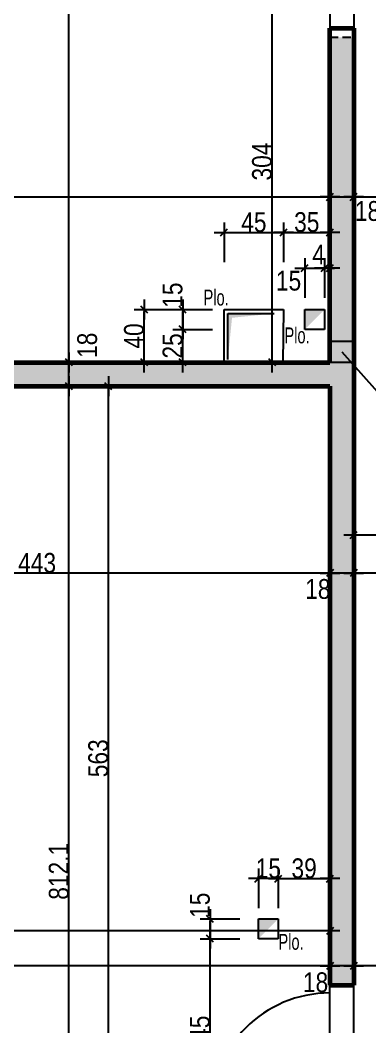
# Model space of a CAD drawing. Header units: centimetres. Extents: x 38820 to 82487, y -36363 to -12804.
# Drawn here: x 49644 to 49909, y -22449 to -21687 of the extents above; entities that cross this region are included whole.
import ezdxf

# ---------------------------------------------------------------- set-up
doc = ezdxf.new("R2010")
doc.units = ezdxf.units.CM
doc.header["$LTSCALE"] = 0.5
doc.linetypes.add('CACHEX2', pattern=[19.05, 12.7, -6.35])
doc.layers.get('DEFPOINTS').update_dxf_attribs({"linetype": 'CONTINUOUS'})
for name, color, linetype in [('01_cote_gen', 4, 'CONTINUOUS'), ('01_linteaux', 2, 'CONTINUOUS'), ('01_murs_sup', 2, 'CACHEX2'), ('01_resv', 32, 'CONTINUOUS'), ('01_texte', 230, 'CONTINUOUS'), ('AA_COTES', 2, 'CONTINUOUS')]:
    doc.layers.add(name, color=color, linetype=linetype)
doc.layers.add('01_murs_coup', color=5, linetype='CONTINUOUS', lineweight=60)
doc.styles.add('Arial Narrow', font='ARIALN.TTF')
doc.styles.add('STYLE2', font='ARIALN.TTF')
doc.dimstyles.new('JB50', dxfattribs={"dimscale": 0.1, "dimtxt": 150, "dimasz": 15, "dimexe": 0.1, "dimexo": 0.1, "dimgap": 0.09, "dimtad": 1, "dimdec": 1, "dimdsep": 46, "dimtxsty": 'STYLE2', "dimblk1": 'BOND_G', "dimblk2": 'BOND_D', "dimsah": 1, "dimcen": 1.5, "dimdle": 0.01, "dimse1": 1, "dimse2": 1, "dimclrd": 4, "dimclre": 2, "dimclrt": 6, "dimazin": 2, "dimtfac": 2.333333, "dimtdec": 1, "dimtix": 1, "dimtmove": 2, "dimatfit": 3, "dimldrblk": 'BOND_G', "dimfxl": 1, "dimtolj": 1, "dimtzin": 0, "dimarcsym": 0})

# ---------------------------------------------------------------- blocks, each defined once
blk = doc.blocks.new('BOND_G')
at = {"layer": 'AA_COTES', "color": 0}
for p, q in [((0, -5), (0, 15)), ((5, 0), (-5, 0)), ((1.77, 1.77), (-1.77, -1.77))]:
    blk.add_line(p, q, dxfattribs=at)
blk = doc.blocks.new('BOND_D')
at = {"layer": 'AA_COTES', "color": 0}
for p, q in [((5, 0), (-5, 0)), ((-1.77, -1.77), (1.77, 1.77)), ((0, 5), (0, -15))]:
    blk.add_line(p, q, dxfattribs=at)
blk = doc.blocks.new('*D1523')
at = {"layer": '01_cote_gen', "color": 4, "lineweight": -2, "transparency": 16777216}
blk.add_line((49877.14, -22402.95), (49209.11, -22402.95), dxfattribs=at)
at = {"layer": 'DEFPOINTS', "color": 0}
for p in [(49207.61, -22393.7), (49878.64, -22393.7), (49207.61, -22402.95)]:
    blk.add_point(p, dxfattribs=at)
at = {"layer": '01_cote_gen', "color": 4, "lineweight": -2, "transparency": 16777216, "xscale": 1.5, "yscale": 1.5, "zscale": 1.5, "rotation": 180}
blk.add_blockref('BOND_D', (49207.61, -22402.95), dxfattribs=at)
at = {"layer": '01_cote_gen', "color": 4, "lineweight": -2, "transparency": 16777216, "xscale": 1.5, "yscale": 1.5, "zscale": 1.5}
blk.add_blockref('BOND_G', (49878.64, -22402.95), dxfattribs=at)
at = {"layer": '01_cote_gen', "color": 6, "transparency": 16777216, "insert": (49543.12, -22395.28), "char_height": 15, "attachment_point": 5, "style": 'STYLE2'}
blk.add_mtext('\\A1;671', dxfattribs=at)
blk = doc.blocks.new('*D1525')
at = {"layer": '01_cote_gen', "color": 4, "lineweight": -2, "transparency": 16777216}
blk.add_line((49895.12, -22402.95), (49880.14, -22402.95), dxfattribs=at)
at = {"layer": 'DEFPOINTS', "color": 0}
for p in [(49896.62, -22383.25), (49878.64, -22393.7), (49878.64, -22402.95)]:
    blk.add_point(p, dxfattribs=at)
at = {"layer": '01_cote_gen', "color": 4, "lineweight": -2, "transparency": 16777216, "xscale": 1.5, "yscale": 1.5, "zscale": 1.5, "rotation": 180}
blk.add_blockref('BOND_D', (49878.64, -22402.95), dxfattribs=at)
at = {"layer": '01_cote_gen', "color": 4, "lineweight": -2, "transparency": 16777216, "xscale": 1.5, "yscale": 1.5, "zscale": 1.5}
blk.add_blockref('BOND_G', (49896.62, -22402.95), dxfattribs=at)
at = {"layer": '01_cote_gen', "color": 6, "transparency": 16777216, "insert": (49867.77, -22415.38), "char_height": 15, "attachment_point": 5, "style": 'STYLE2'}
blk.add_mtext('\\A1;18', dxfattribs=at)
blk = doc.blocks.new('*D1330')
at = {"layer": '01_cote_gen', "color": 4, "lineweight": -2, "transparency": 16777216}
blk.add_line((50019.11, -22402.95), (49898.12, -22402.95), dxfattribs=at)
at = {"layer": 'DEFPOINTS', "color": 0}
for p in [(49896.62, -22386.88), (50020.61, -22386.88), (49896.62, -22402.95)]:
    blk.add_point(p, dxfattribs=at)
at = {"layer": '01_cote_gen', "color": 4, "lineweight": -2, "transparency": 16777216, "xscale": 1.5, "yscale": 1.5, "zscale": 1.5, "rotation": 180}
blk.add_blockref('BOND_D', (49896.62, -22402.95), dxfattribs=at)
at = {"layer": '01_cote_gen', "color": 4, "lineweight": -2, "transparency": 16777216, "xscale": 1.5, "yscale": 1.5, "zscale": 1.5}
blk.add_blockref('BOND_G', (50020.61, -22402.95), dxfattribs=at)
at = {"layer": '01_cote_gen', "color": 6, "transparency": 16777216, "insert": (49958.62, -22395.41), "char_height": 15, "attachment_point": 5, "style": 'STYLE2'}
blk.add_mtext('\\A1;124', dxfattribs=at)
blk = doc.blocks.new('*D1336')
at = {"layer": '01_cote_gen', "color": 4, "lineweight": -2, "transparency": 16777216}
blk.add_line((50054.12, -22105.73), (49898.12, -22105.73), dxfattribs=at)
at = {"layer": 'DEFPOINTS', "color": 0}
for p in [(50055.62, -22080.94), (49896.62, -22092.74), (49896.62, -22105.73)]:
    blk.add_point(p, dxfattribs=at)
at = {"layer": '01_cote_gen', "color": 4, "lineweight": -2, "transparency": 16777216, "xscale": 1.5, "yscale": 1.5, "zscale": 1.5, "rotation": 180}
blk.add_blockref('BOND_D', (49896.62, -22105.73), dxfattribs=at)
at = {"layer": '01_cote_gen', "color": 4, "lineweight": -2, "transparency": 16777216, "xscale": 1.5, "yscale": 1.5, "zscale": 1.5}
blk.add_blockref('BOND_G', (50055.62, -22105.73), dxfattribs=at)
at = {"layer": '01_cote_gen', "color": 6, "transparency": 16777216, "insert": (49976.12, -22098.06), "char_height": 15, "attachment_point": 5, "style": 'STYLE2'}
blk.add_mtext('\\A1;159', dxfattribs=at)
blk = doc.blocks.new('*D1337')
at = {"layer": '01_cote_gen', "color": 4, "lineweight": -2, "transparency": 16777216}
blk.add_line((49895.12, -22105.73), (49880.15, -22105.73), dxfattribs=at)
at = {"layer": 'DEFPOINTS', "color": 0}
for p in [(49878.65, -22092.74), (49896.62, -22092.74), (49878.65, -22105.73)]:
    blk.add_point(p, dxfattribs=at)
at = {"layer": '01_cote_gen', "color": 4, "lineweight": -2, "transparency": 16777216, "xscale": 1.5, "yscale": 1.5, "zscale": 1.5, "rotation": 180}
blk.add_blockref('BOND_D', (49878.65, -22105.73), dxfattribs=at)
at = {"layer": '01_cote_gen', "color": 4, "lineweight": -2, "transparency": 16777216, "xscale": 1.5, "yscale": 1.5, "zscale": 1.5}
blk.add_blockref('BOND_G', (49896.62, -22105.73), dxfattribs=at)
at = {"layer": '01_cote_gen', "color": 6, "transparency": 16777216, "insert": (49869.45, -22117.81), "char_height": 15, "attachment_point": 5, "style": 'STYLE2'}
blk.add_mtext('\\A1;18', dxfattribs=at)
blk = doc.blocks.new('*D1340')
at = {"layer": '01_cote_gen', "color": 4, "lineweight": -2, "transparency": 16777216}
blk.add_line((49898.12, -22076.85), (50019.11, -22076.85), dxfattribs=at)
at = {"layer": 'DEFPOINTS', "color": 0}
for p in [(49896.62, -22076.4), (50020.61, -22076.85), (50020.61, -22164.6)]:
    blk.add_point(p, dxfattribs=at)
at = {"layer": '01_cote_gen', "color": 4, "lineweight": -2, "transparency": 16777216, "xscale": 1.5, "yscale": 1.5, "zscale": 1.5, "rotation": 180}
blk.add_blockref('BOND_G', (49896.62, -22076.85), dxfattribs=at)
at = {"layer": '01_cote_gen', "color": 4, "lineweight": -2, "transparency": 16777216, "xscale": 1.5, "yscale": 1.5, "zscale": 1.5}
blk.add_blockref('BOND_D', (50020.61, -22076.85), dxfattribs=at)
at = {"layer": '01_cote_gen', "color": 6, "transparency": 16777216, "insert": (49958.62, -22069.31), "char_height": 15, "attachment_point": 5, "style": 'STYLE2'}
blk.add_mtext('\\A1;124', dxfattribs=at)
blk = doc.blocks.new('*D1358')
at = {"layer": '01_cote_gen', "color": 4, "lineweight": -2, "transparency": 16777216}
blk.add_line((49711.08, -22525.82), (49711.08, -21965.82), dxfattribs=at)
at = {"layer": 'DEFPOINTS', "color": 0}
for p in [(49711.08, -21964.32), (49753.77, -21964.32), (49810.31, -22527.32)]:
    blk.add_point(p, dxfattribs=at)
at = {"layer": '01_cote_gen', "color": 4, "lineweight": -2, "transparency": 16777216, "xscale": 1.5, "yscale": 1.5, "zscale": 1.5}
for name, p, rotation in [('BOND_D', (49711.08, -21964.32), 90), ('BOND_G', (49711.08, -22527.32), 270)]:
    blk.add_blockref(name, p, dxfattribs=dict(at, rotation=rotation))
at = {"layer": '01_cote_gen', "color": 6, "transparency": 16777216, "insert": (49703.42, -22245.82), "char_height": 15, "attachment_point": 5, "rotation": 90, "style": 'STYLE2'}
blk.add_mtext('\\A1;563', dxfattribs=at)
blk = doc.blocks.new('*D1365')
at = {"layer": '01_cote_gen', "color": 4, "lineweight": -2, "transparency": 16777216}
blk.add_line((49209.11, -21821.02), (49877.12, -21821.02), dxfattribs=at)
at = {"layer": 'DEFPOINTS', "color": 0}
for p in [(49878.62, -21821.02), (49878.62, -21825.2), (49207.61, -21858.49)]:
    blk.add_point(p, dxfattribs=at)
at = {"layer": '01_cote_gen', "color": 4, "lineweight": -2, "transparency": 16777216, "xscale": 1.5, "yscale": 1.5, "zscale": 1.5, "rotation": 180}
blk.add_blockref('BOND_G', (49207.61, -21821.02), dxfattribs=at)
at = {"layer": '01_cote_gen', "color": 4, "lineweight": -2, "transparency": 16777216, "xscale": 1.5, "yscale": 1.5, "zscale": 1.5}
blk.add_blockref('BOND_D', (49878.62, -21821.02), dxfattribs=at)
at = {"layer": '01_cote_gen', "color": 6, "transparency": 16777216, "insert": (49543.12, -21813.36), "char_height": 15, "attachment_point": 5, "style": 'STYLE2'}
blk.add_mtext('\\A1;671', dxfattribs=at)
blk = doc.blocks.new('*D1366')
at = {"layer": '01_cote_gen', "color": 4, "lineweight": -2, "transparency": 16777216}
blk.add_line((49880.12, -21821.02), (49895.12, -21821.02), dxfattribs=at)
at = {"layer": 'DEFPOINTS', "color": 0}
for p in [(49878.62, -21785.49), (49896.62, -21785.49), (49896.62, -21821.02)]:
    blk.add_point(p, dxfattribs=at)
at = {"layer": '01_cote_gen', "color": 4, "lineweight": -2, "transparency": 16777216, "xscale": 1.5, "yscale": 1.5, "zscale": 1.5, "rotation": 180}
blk.add_blockref('BOND_G', (49878.62, -21821.02), dxfattribs=at)
at = {"layer": '01_cote_gen', "color": 4, "lineweight": -2, "transparency": 16777216, "xscale": 1.5, "yscale": 1.5, "zscale": 1.5}
blk.add_blockref('BOND_D', (49896.62, -21821.02), dxfattribs=at)
at = {"layer": '01_cote_gen', "color": 6, "transparency": 16777216, "insert": (49907.06, -21831.84), "char_height": 15, "attachment_point": 5, "style": 'STYLE2'}
blk.add_mtext('\\A1;18', dxfattribs=at)
blk = doc.blocks.new('*D1367')
at = {"layer": '01_cote_gen', "color": 4, "lineweight": -2, "transparency": 16777216}
blk.add_line((49898.12, -21821.02), (50019.11, -21821.02), dxfattribs=at)
at = {"layer": 'DEFPOINTS', "color": 0}
for p in [(49896.62, -21807.97), (50020.61, -21813.63), (50020.61, -21821.02)]:
    blk.add_point(p, dxfattribs=at)
at = {"layer": '01_cote_gen', "color": 4, "lineweight": -2, "transparency": 16777216, "xscale": 1.5, "yscale": 1.5, "zscale": 1.5, "rotation": 180}
blk.add_blockref('BOND_G', (49896.62, -21821.02), dxfattribs=at)
at = {"layer": '01_cote_gen', "color": 4, "lineweight": -2, "transparency": 16777216, "xscale": 1.5, "yscale": 1.5, "zscale": 1.5}
blk.add_blockref('BOND_D', (50020.61, -21821.02), dxfattribs=at)
at = {"layer": '01_cote_gen', "color": 6, "transparency": 16777216, "insert": (49958.62, -21813.48), "char_height": 15, "attachment_point": 5, "style": 'STYLE2'}
blk.add_mtext('\\A1;124', dxfattribs=at)
blk = doc.blocks.new('*D1395')
at = {"layer": '01_cote_gen', "color": 4, "lineweight": -2, "ltscale": 2, "transparency": 16777216}
blk.add_line((49877.15, -22105.73), (49437.11, -22105.73), dxfattribs=at)
at = {"layer": 'DEFPOINTS', "color": 0, "ltscale": 2}
for p in [(49878.65, -22065.5), (49435.61, -22104.56), (49435.61, -22105.73)]:
    blk.add_point(p, dxfattribs=at)
at = {"layer": '01_cote_gen', "color": 4, "lineweight": -2, "ltscale": 2, "transparency": 16777216, "xscale": 1.5, "yscale": 1.5, "zscale": 1.5, "rotation": 180}
blk.add_blockref('BOND_D', (49435.61, -22105.73), dxfattribs=at)
at = {"layer": '01_cote_gen', "color": 4, "lineweight": -2, "ltscale": 2, "transparency": 16777216, "xscale": 1.5, "yscale": 1.5, "zscale": 1.5}
blk.add_blockref('BOND_G', (49878.65, -22105.73), dxfattribs=at)
at = {"layer": '01_cote_gen', "color": 6, "ltscale": 2, "transparency": 16777216, "insert": (49657.13, -22098.06), "char_height": 15, "attachment_point": 5, "style": 'STYLE2'}
blk.add_mtext('\\A1;443', dxfattribs=at)
blk = doc.blocks.new('*D1402')
at = {"layer": '01_cote_gen', "color": 4, "lineweight": -2, "ltscale": 2, "transparency": 16777216}
blk.add_line((49681.25, -21944.82), (49681.25, -21130.83), dxfattribs=at)
at = {"layer": 'DEFPOINTS', "color": 0, "ltscale": 2}
for p in [(49681.25, -21129.33), (49691.48, -21129.33), (49710.23, -21946.32)]:
    blk.add_point(p, dxfattribs=at)
at = {"layer": '01_cote_gen', "color": 4, "lineweight": -2, "ltscale": 2, "transparency": 16777216, "xscale": 1.5, "yscale": 1.5, "zscale": 1.5}
for name, p, rotation in [('BOND_D', (49681.25, -21129.33), 90), ('BOND_G', (49681.25, -21946.32), 270)]:
    blk.add_blockref(name, p, dxfattribs=dict(at, rotation=rotation))
at = {"layer": '01_cote_gen', "color": 6, "ltscale": 2, "transparency": 16777216, "insert": (49673.58, -21494.43), "char_height": 15, "attachment_point": 5, "rotation": 90, "style": 'STYLE2'}
blk.add_mtext('\\A1;817', dxfattribs=at)
blk = doc.blocks.new('*D1403')
at = {"layer": '01_cote_gen', "color": 4, "lineweight": -2, "ltscale": 2, "transparency": 16777216}
blk.add_line((49681.25, -22774.88), (49681.25, -21965.82), dxfattribs=at)
at = {"layer": 'DEFPOINTS', "color": 0, "ltscale": 2}
for p in [(49681.25, -21964.32), (49717.98, -21964.32), (49717.98, -22776.38)]:
    blk.add_point(p, dxfattribs=at)
at = {"layer": '01_cote_gen', "color": 4, "lineweight": -2, "ltscale": 2, "transparency": 16777216, "xscale": 1.5, "yscale": 1.5, "zscale": 1.5}
for name, p, rotation in [('BOND_D', (49681.25, -21964.32), 90), ('BOND_G', (49681.25, -22776.38), 270)]:
    blk.add_blockref(name, p, dxfattribs=dict(at, rotation=rotation))
at = {"layer": '01_cote_gen', "color": 6, "ltscale": 2, "transparency": 16777216, "insert": (49673.58, -22331.35), "char_height": 15, "attachment_point": 5, "rotation": 90, "style": 'STYLE2'}
blk.add_mtext('\\A1;812.1', dxfattribs=at)
blk = doc.blocks.new('*D1404')
at = {"layer": '01_cote_gen', "color": 4, "lineweight": -2, "ltscale": 2, "transparency": 16777216}
blk.add_line((49681.25, -21962.82), (49681.25, -21947.82), dxfattribs=at)
at = {"layer": 'DEFPOINTS', "color": 0, "ltscale": 2}
for p in [(49681.25, -21946.32), (49703.75, -21946.32), (49703.75, -21964.32)]:
    blk.add_point(p, dxfattribs=at)
at = {"layer": '01_cote_gen', "color": 4, "lineweight": -2, "ltscale": 2, "transparency": 16777216, "xscale": 1.5, "yscale": 1.5, "zscale": 1.5}
for name, p, rotation in [('BOND_D', (49681.25, -21946.32), 90), ('BOND_G', (49681.25, -21964.32), 270)]:
    blk.add_blockref(name, p, dxfattribs=dict(at, rotation=rotation))
at = {"layer": '01_cote_gen', "color": 6, "ltscale": 2, "transparency": 16777216, "insert": (49695.08, -21933.36), "char_height": 15, "attachment_point": 5, "rotation": 90, "style": 'STYLE2'}
blk.add_mtext('\\A1;18', dxfattribs=at)
blk = doc.blocks.new('*D1440')
at = {"layer": '01_cote_gen', "color": 4, "lineweight": -2, "ltscale": 2, "transparency": 16777216}
blk.add_line((49877.13, -22376.5), (49437.11, -22376.5), dxfattribs=at)
at = {"layer": 'DEFPOINTS', "color": 0, "ltscale": 2}
for p in [(49435.61, -22249.32), (49878.63, -22336.5), (49435.61, -22376.5)]:
    blk.add_point(p, dxfattribs=at)
at = {"layer": '01_cote_gen', "color": 4, "lineweight": -2, "ltscale": 2, "transparency": 16777216, "xscale": 1.5, "yscale": 1.5, "zscale": 1.5, "rotation": 180}
blk.add_blockref('BOND_D', (49435.61, -22376.5), dxfattribs=at)
at = {"layer": '01_cote_gen', "color": 4, "lineweight": -2, "ltscale": 2, "transparency": 16777216, "xscale": 1.5, "yscale": 1.5, "zscale": 1.5}
blk.add_blockref('BOND_G', (49878.63, -22376.5), dxfattribs=at)
at = {"layer": '01_cote_gen', "color": 6, "ltscale": 2, "transparency": 16777216, "insert": (49615.12, -22368.83), "char_height": 15, "attachment_point": 5, "style": 'STYLE2'}
blk.add_mtext('\\A1;443', dxfattribs=at)
blk = doc.blocks.new('*D1445')
at = {"layer": '01_cote_gen', "color": 4, "lineweight": -2, "transparency": 16777216}
blk.add_line((49834.99, -21944.82), (49834.99, -21643.83), dxfattribs=at)
at = {"layer": 'DEFPOINTS', "color": 0}
for p in [(49834.99, -21642.33), (49856.21, -21642.33), (49878.62, -21946.32)]:
    blk.add_point(p, dxfattribs=at)
at = {"layer": '01_cote_gen', "color": 4, "lineweight": -2, "transparency": 16777216, "xscale": 1.5, "yscale": 1.5, "zscale": 1.5}
for name, p, rotation in [('BOND_D', (49834.99, -21642.33), 90), ('BOND_G', (49834.99, -21946.32), 270)]:
    blk.add_blockref(name, p, dxfattribs=dict(at, rotation=rotation))
at = {"layer": '01_cote_gen', "color": 6, "transparency": 16777216, "insert": (49827.32, -21794.33), "char_height": 15, "attachment_point": 5, "rotation": 90, "style": 'STYLE2'}
blk.add_mtext('\\A1;304', dxfattribs=at)
blk = doc.blocks.new('*D1792')
at = {"layer": '01_resv', "color": 4, "lineweight": -2, "transparency": 16777216}
for p, q in [((49823.08, -22336.83), (49821.58, -22336.83)), ((49839.58, -22336.83), (49824.58, -22336.83)), ((49841.08, -22336.83), (49842.58, -22336.83))]:
    blk.add_line(p, q, dxfattribs=at)
at = {"layer": 'DEFPOINTS', "color": 0}
for p in [(49824.58, -22336.83), (49824.58, -22367.36), (49839.58, -22367.36)]:
    blk.add_point(p, dxfattribs=at)
at = {"layer": '01_resv', "color": 4, "lineweight": -2, "transparency": 16777216, "xscale": 1.5, "yscale": 1.5, "zscale": 1.5}
blk.add_blockref('BOND_D', (49824.58, -22336.83), dxfattribs=at)
at = {"layer": '01_resv', "color": 4, "lineweight": -2, "transparency": 16777216, "xscale": 1.5, "yscale": 1.5, "zscale": 1.5, "rotation": 180}
blk.add_blockref('BOND_G', (49839.58, -22336.83), dxfattribs=at)
at = {"layer": '01_resv', "color": 6, "transparency": 16777216, "insert": (49832.08, -22329.16), "char_height": 15, "attachment_point": 5, "style": 'STYLE2'}
blk.add_mtext('\\A1;15', dxfattribs=at)
blk = doc.blocks.new('*D1793')
at = {"layer": '01_resv', "color": 4, "lineweight": -2, "transparency": 16777216}
blk.add_line((49841.08, -22336.83), (49877.13, -22336.83), dxfattribs=at)
at = {"layer": 'DEFPOINTS', "color": 0}
for p in [(49878.63, -22336.83), (49839.58, -22342.24), (49878.63, -22342.25)]:
    blk.add_point(p, dxfattribs=at)
at = {"layer": '01_resv', "color": 4, "lineweight": -2, "transparency": 16777216, "xscale": 1.5, "yscale": 1.5, "zscale": 1.5, "rotation": 180}
blk.add_blockref('BOND_G', (49839.58, -22336.83), dxfattribs=at)
at = {"layer": '01_resv', "color": 4, "lineweight": -2, "transparency": 16777216, "xscale": 1.5, "yscale": 1.5, "zscale": 1.5}
blk.add_blockref('BOND_D', (49878.63, -22336.83), dxfattribs=at)
at = {"layer": '01_resv', "color": 6, "transparency": 16777216, "insert": (49859.11, -22329.16), "char_height": 15, "attachment_point": 5, "style": 'STYLE2'}
blk.add_mtext('\\A1;39', dxfattribs=at)
blk = doc.blocks.new('*D1794')
at = {"layer": '01_resv', "color": 4, "lineweight": -2, "transparency": 16777216}
blk.add_line((49787.97, -22525.82), (49787.97, -22383.86), dxfattribs=at)
at = {"layer": 'DEFPOINTS', "color": 0}
for p in [(49787.97, -22382.36), (49828.99, -22382.36), (49843.62, -22527.32)]:
    blk.add_point(p, dxfattribs=at)
at = {"layer": '01_resv', "color": 4, "lineweight": -2, "transparency": 16777216, "xscale": 1.5, "yscale": 1.5, "zscale": 1.5}
for name, p, rotation in [('BOND_D', (49787.97, -22382.36), 90), ('BOND_G', (49787.97, -22527.32), 270)]:
    blk.add_blockref(name, p, dxfattribs=dict(at, rotation=rotation))
at = {"layer": '01_resv', "color": 6, "transparency": 16777216, "insert": (49780.31, -22454.84), "char_height": 15, "attachment_point": 5, "rotation": 90, "style": 'STYLE2'}
blk.add_mtext('\\A1;145', dxfattribs=at)
blk = doc.blocks.new('*D1795')
at = {"layer": '01_resv', "color": 4, "lineweight": -2, "transparency": 16777216}
blk.add_line((49787.97, -22380.86), (49787.97, -22368.86), dxfattribs=at)
at = {"layer": 'DEFPOINTS', "color": 0}
for p in [(49787.97, -22367.36), (49824.58, -22367.36), (49824.58, -22382.36)]:
    blk.add_point(p, dxfattribs=at)
at = {"layer": '01_resv', "color": 4, "lineweight": -2, "transparency": 16777216, "xscale": 1.5, "yscale": 1.5, "zscale": 1.5}
for name, p, rotation in [('BOND_D', (49787.97, -22367.36), 90), ('BOND_G', (49787.97, -22382.36), 270)]:
    blk.add_blockref(name, p, dxfattribs=dict(at, rotation=rotation))
at = {"layer": '01_resv', "color": 6, "transparency": 16777216, "insert": (49780.31, -22357.03), "char_height": 15, "attachment_point": 5, "rotation": 90, "style": 'STYLE2'}
blk.add_mtext('\\A1;15', dxfattribs=at)
blk = doc.blocks.new('*D1798')
at = {"layer": '01_resv', "color": 4, "lineweight": -2, "transparency": 16777216}
blk.add_line((49800.11, -21847.9), (49842.1, -21847.9), dxfattribs=at)
at = {"layer": 'DEFPOINTS', "color": 0}
for p in [(49843.6, -21847.9), (49798.61, -21892.99), (49843.6, -21893.71)]:
    blk.add_point(p, dxfattribs=at)
at = {"layer": '01_resv', "color": 4, "lineweight": -2, "transparency": 16777216, "xscale": 1.5, "yscale": 1.5, "zscale": 1.5, "rotation": 180}
blk.add_blockref('BOND_G', (49798.61, -21847.9), dxfattribs=at)
at = {"layer": '01_resv', "color": 4, "lineweight": -2, "transparency": 16777216, "xscale": 1.5, "yscale": 1.5, "zscale": 1.5}
blk.add_blockref('BOND_D', (49843.6, -21847.9), dxfattribs=at)
at = {"layer": '01_resv', "color": 6, "transparency": 16777216, "insert": (49821.11, -21840.26), "char_height": 15, "attachment_point": 5, "style": 'STYLE2'}
blk.add_mtext('\\A1;45', dxfattribs=at)
blk = doc.blocks.new('*D1799')
at = {"layer": '01_resv', "color": 4, "lineweight": -2, "transparency": 16777216}
blk.add_line((49845.1, -21847.9), (49877.12, -21847.9), dxfattribs=at)
at = {"layer": 'DEFPOINTS', "color": 0}
for p in [(49878.62, -21847.9), (49843.6, -21859.94), (49878.62, -21859.94)]:
    blk.add_point(p, dxfattribs=at)
at = {"layer": '01_resv', "color": 4, "lineweight": -2, "transparency": 16777216, "xscale": 1.5, "yscale": 1.5, "zscale": 1.5, "rotation": 180}
blk.add_blockref('BOND_G', (49843.6, -21847.9), dxfattribs=at)
at = {"layer": '01_resv', "color": 4, "lineweight": -2, "transparency": 16777216, "xscale": 1.5, "yscale": 1.5, "zscale": 1.5}
blk.add_blockref('BOND_D', (49878.62, -21847.9), dxfattribs=at)
at = {"layer": '01_resv', "color": 6, "transparency": 16777216, "insert": (49861.11, -21840.23), "char_height": 15, "attachment_point": 5, "style": 'STYLE2'}
blk.add_mtext('\\A1;35', dxfattribs=at)
blk = doc.blocks.new('*D1800')
at = {"layer": '01_resv', "color": 4, "lineweight": -2, "transparency": 16777216}
blk.add_line((49738.16, -21944.82), (49738.16, -21907.82), dxfattribs=at)
at = {"layer": 'DEFPOINTS', "color": 0}
for p in [(49738.16, -21906.32), (49782.7, -21906.32), (49785.06, -21946.32)]:
    blk.add_point(p, dxfattribs=at)
at = {"layer": '01_resv', "color": 4, "lineweight": -2, "transparency": 16777216, "xscale": 1.5, "yscale": 1.5, "zscale": 1.5}
for name, p, rotation in [('BOND_D', (49738.16, -21906.32), 90), ('BOND_G', (49738.16, -21946.32), 270)]:
    blk.add_blockref(name, p, dxfattribs=dict(at, rotation=rotation))
at = {"layer": '01_resv', "color": 6, "transparency": 16777216, "insert": (49730.49, -21926.32), "char_height": 15, "attachment_point": 5, "rotation": 90, "style": 'STYLE2'}
blk.add_mtext('\\A1;40', dxfattribs=at)
blk = doc.blocks.new('*D1801')
at = {"layer": '01_resv', "color": 4, "lineweight": -2, "transparency": 16777216}
blk.add_line((49861.07, -21874.99), (49873.07, -21874.99), dxfattribs=at)
at = {"layer": 'DEFPOINTS', "color": 0}
for p in [(49874.57, -21874.99), (49859.57, -21906.32), (49874.57, -21906.32)]:
    blk.add_point(p, dxfattribs=at)
at = {"layer": '01_resv', "color": 4, "lineweight": -2, "transparency": 16777216, "xscale": 1.5, "yscale": 1.5, "zscale": 1.5, "rotation": 180}
blk.add_blockref('BOND_G', (49859.57, -21874.99), dxfattribs=at)
at = {"layer": '01_resv', "color": 4, "lineweight": -2, "transparency": 16777216, "xscale": 1.5, "yscale": 1.5, "zscale": 1.5}
blk.add_blockref('BOND_D', (49874.57, -21874.99), dxfattribs=at)
at = {"layer": '01_resv', "color": 6, "transparency": 16777216, "insert": (49847.34, -21884.57), "char_height": 15, "attachment_point": 5, "style": 'STYLE2'}
blk.add_mtext('\\A1;15', dxfattribs=at)
blk = doc.blocks.new('*D1802')
at = {"layer": '01_resv', "color": 4, "lineweight": -2, "transparency": 16777216}
blk.add_line((49876.07, -21874.99), (49877.12, -21874.99), dxfattribs=at)
at = {"layer": 'DEFPOINTS', "color": 0}
for p in [(49878.62, -21874.99), (49874.57, -21880.21), (49878.62, -21880.21)]:
    blk.add_point(p, dxfattribs=at)
at = {"layer": '01_resv', "color": 4, "lineweight": -2, "transparency": 16777216, "xscale": 1.5, "yscale": 1.5, "zscale": 1.5, "rotation": 180}
blk.add_blockref('BOND_G', (49874.57, -21874.99), dxfattribs=at)
at = {"layer": '01_resv', "color": 4, "lineweight": -2, "transparency": 16777216, "xscale": 1.5, "yscale": 1.5, "zscale": 1.5}
blk.add_blockref('BOND_D', (49878.62, -21874.99), dxfattribs=at)
at = {"layer": '01_resv', "color": 6, "transparency": 16777216, "insert": (49870.07, -21864.72), "char_height": 15, "attachment_point": 5, "style": 'STYLE2'}
blk.add_mtext('\\A1;4', dxfattribs=at)
blk = doc.blocks.new('*D1803')
at = {"layer": '01_resv', "color": 4, "lineweight": -2, "transparency": 16777216}
blk.add_line((49767.31, -21944.82), (49767.31, -21922.82), dxfattribs=at)
at = {"layer": 'DEFPOINTS', "color": 0}
for p in [(49767.31, -21921.32), (49857.02, -21921.32), (49864.73, -21946.32)]:
    blk.add_point(p, dxfattribs=at)
at = {"layer": '01_resv', "color": 4, "lineweight": -2, "transparency": 16777216, "xscale": 1.5, "yscale": 1.5, "zscale": 1.5}
for name, p, rotation in [('BOND_D', (49767.31, -21921.32), 90), ('BOND_G', (49767.31, -21946.32), 270)]:
    blk.add_blockref(name, p, dxfattribs=dict(at, rotation=rotation))
at = {"layer": '01_resv', "color": 6, "transparency": 16777216, "insert": (49759.64, -21933.82), "char_height": 15, "attachment_point": 5, "rotation": 90, "style": 'STYLE2'}
blk.add_mtext('\\A1;25', dxfattribs=at)
blk = doc.blocks.new('*D1804')
at = {"layer": '01_resv', "color": 4, "lineweight": -2, "transparency": 16777216}
blk.add_line((49767.31, -21919.82), (49767.31, -21907.82), dxfattribs=at)
at = {"layer": 'DEFPOINTS', "color": 0}
for p in [(49758.11, -21906.32), (49767.31, -21906.32), (49783.08, -21921.32)]:
    blk.add_point(p, dxfattribs=at)
at = {"layer": '01_resv', "color": 4, "lineweight": -2, "transparency": 16777216, "xscale": 1.5, "yscale": 1.5, "zscale": 1.5}
for name, p, rotation in [('BOND_D', (49767.31, -21906.32), 90), ('BOND_G', (49767.31, -21921.32), 270)]:
    blk.add_blockref(name, p, dxfattribs=dict(at, rotation=rotation))
at = {"layer": '01_resv', "color": 6, "transparency": 16777216, "insert": (49759.64, -21895.4), "char_height": 15, "attachment_point": 5, "rotation": 90, "style": 'STYLE2'}
blk.add_mtext('\\A1;15', dxfattribs=at)

msp = doc.modelspace()

# ---------------------------------------------------------------- hatches: boundary and pattern name
at = {"layer": '01_murs_sup'}
h = msp.add_hatch(dxfattribs=at)
h.set_pattern_fill('DASH', color=256, scale=2.5, angle=45)
h.set_pattern_definition([(45, (-18726.4956, -4683.299), (9e-16, 11.22532015), [7.9375, -7.9375])])
h.paths.add_polyline_path([(49207.612, -20745.333), (49245.611, -20745.333), (49245.611, -20729.333), (49191.611, -20729.333), (49191.614, -20924.317), (49207.614, -20924.317)])
h.paths.add_polyline_path([(49207.614, -21021.317), (49191.614, -21021.317), (49191.614, -21348.324), (49191.614, -21540.324), (49191.614, -21670.324), (49191.614, -21862.324), (49191.614, -21964.323), (49419.614, -21964.323), (49419.614, -21984.323), (49435.614, -21984.323), (49435.614, -21964.323), (49878.658, -21964.323), (49878.626, -22417.395), (49896.618, -22417.395), (49896.618, -21700.328), (49878.618, -21700.328), (49878.618, -21946.323), (49207.614, -21946.323), (49207.614, -21862.324), (49207.614, -21670.324), (49207.614, -21540.324), (49207.614, -21348.324)])

# ---------------------------------------------------------------- linework, layer by layer
at = {"layer": '01_linteaux'}
for p, q in [((49878.618, -21591.331), (49878.618, -21693.328)), ((49896.618, -21591.331), (49896.618, -21693.328)), ((49878.618, -22519.395), (49878.626, -22417.395)), ((49896.618, -22519.395), (49896.618, -22417.395))]:
    msp.add_line(p, q, dxfattribs=at)
msp.add_arc((49878.617, -22513.395), 89.997, 89.99948, 179.999465, dxfattribs=at)
at = {"layer": '01_murs_coup'}
for p, q in [((49878.618, -21946.323), (49878.618, -21693.328)), ((49878.618, -21693.328), (49896.618, -21693.328)), ((49896.618, -21693.328), (49896.618, -22417.395)), ((49207.614, -21946.323), (49878.618, -21946.323)), ((49435.614, -21964.323), (49878.658, -21964.323)), ((49878.658, -21964.323), (49878.626, -22417.395)), ((49878.626, -22417.395), (49896.618, -22417.395))]:
    msp.add_line(p, q, dxfattribs=at)
at = {"layer": '01_murs_sup'}
for p, q in [((49878.618, -21946.323), (49878.618, -21700.328)), ((49878.618, -21700.328), (49896.618, -21700.328)), ((49896.618, -21700.328), (49896.618, -22417.395)), ((49207.614, -21946.323), (49878.618, -21946.323)), ((49435.614, -21964.323), (49878.658, -21964.323)), ((49878.658, -21964.323), (49878.626, -22417.395)), ((49878.626, -22417.395), (49896.618, -22417.395))]:
    msp.add_line(p, q, dxfattribs=at)
at = {"layer": '01_resv'}
for p, q in [((49798.614, -21906.323), (49843.614, -21906.323)), ((49798.614, -21946.323), (49798.614, -21906.323)), ((49843.614, -21906.323), (49842.973, -21946.323)), ((49859.569, -21906.317), (49874.569, -21906.317)), ((49859.569, -21921.317), (49859.569, -21906.317)), ((49874.569, -21906.317), (49874.569, -21921.317)), ((49801.427, -21944.047), (49801.427, -21909.349)), ((49801.427, -21909.349), (49836.335, -21909.349)), ((49874.569, -21921.317), (49859.569, -21921.317)), ((49878.618, -21946.323), (49878.812, -21930.323)), ((49878.812, -21930.323), (49896.617, -21930.323)), ((49896.617, -21930.323), (49896.618, -21946.323)), ((49887.667, -21938.28), (49914.236, -21968.364)), ((49842.973, -21946.323), (49798.614, -21946.323)), ((49896.618, -21946.323), (49878.618, -21946.323)), ((49824.581, -22367.358), (49839.581, -22367.358)), ((49824.581, -22382.358), (49824.581, -22367.358)), ((49839.581, -22367.358), (49839.581, -22382.358)), ((49839.581, -22382.358), (49824.581, -22382.358))]:
    msp.add_line(p, q, dxfattribs=at)
for points in [[(49859.569, -21921.317), (49859.569, -21906.317), (49874.569, -21906.317)], [(49801.427, -21944.047), (49801.427, -21909.349), (49804.554, -21912.539)], [(49801.427, -21909.349), (49836.335, -21909.349), (49804.554, -21912.539)], [(49878.812, -21930.323), (49896.617, -21930.323), (49896.617, -21946.323), (49878.619, -21946.323)], [(49824.581, -22382.358), (49824.581, -22367.358), (49839.581, -22367.358)]]:
    msp.add_solid(points, dxfattribs=at)

# ---------------------------------------------------------------- texts
at = {"layer": '01_texte', "style": 'Arial Narrow', "width": 0.8}
for p in [(49783.076, -21903.241), (49844.297, -21931.848), (49839.751, -22390.708)]:
    msp.add_text('Plo.', height=12, dxfattribs=at).set_placement(p)

# ---------------------------------------------------------------- dimensions: what is measured, and where the dimension line sits
at = {"layer": '01_cote_gen', "ltscale": 2}
for base, p1, p2, picture, middle in [((49681.245, -21129.326), (49710.232, -21946.323), (49691.479, -21129.326), '*D1402', (49673.577, -21494.434)), ((49681.245, -21946.323), (49703.745, -21964.323), (49703.745, -21946.323), '*D1404', (49695.083, -21933.357)), ((49681.245, -21964.323), (49717.979, -22776.378), (49717.979, -21964.323), '*D1403', (49673.577, -22331.351))]:
    dim = msp.add_linear_dim(base=base, p1=p1, p2=p2, angle=90, dimstyle='JB50', dxfattribs=at)
    dim.commit()
    dim.dimension.update_dxf_attribs({"geometry": picture, "text_midpoint": middle, "dimtype": 160})
at = {"layer": '01_cote_gen'}
for base, p1, p2, picture, middle in [((49834.989, -21642.329), (49878.618, -21946.323), (49856.212, -21642.329), '*D1445', (49827.321, -21794.326)), ((49711.083, -21964.323), (49810.311, -22527.317), (49753.773, -21964.323), '*D1358', (49703.415, -22245.82))]:
    dim = msp.add_linear_dim(base=base, p1=p1, p2=p2, angle=90, dimstyle='JB50', dxfattribs=at)
    dim.commit()
    dim.dimension.update_dxf_attribs({"geometry": picture, "text_midpoint": middle})
for base, p1, p2, picture, middle in [((49896.618, -21821.023), (49878.618, -21785.491), (49896.618, -21785.491), '*D1366', (49907.06, -21831.839)), ((49878.649, -22105.725), (49896.618, -22092.741), (49878.649, -22092.74), '*D1337', (49869.451, -22117.809)), ((49878.635, -22402.95), (49896.618, -22383.251), (49878.635, -22393.699), '*D1525', (49867.775, -22415.376))]:
    dim = msp.add_linear_dim(base=base, p1=p1, p2=p2, dimstyle='JB50', dxfattribs=at)
    dim.commit()
    dim.dimension.update_dxf_attribs({"geometry": picture, "text_midpoint": middle, "dimtype": 160})
for base, p1, p2, picture, middle in [((49878.618, -21821.023), (49207.614, -21858.488), (49878.618, -21825.204), '*D1365', (49543.116, -21813.356)), ((50020.613, -21821.023), (49896.618, -21807.971), (50020.613, -21813.63), '*D1367', (49958.616, -21813.484)), ((50020.613, -22076.851), (49896.618, -22076.398), (50020.613, -22164.603), '*D1340', (49958.616, -22069.311)), ((49896.618, -22105.725), (50055.616, -22080.937), (49896.618, -22092.741), '*D1336', (49976.117, -22098.058)), ((49207.614, -22402.95), (49878.635, -22393.699), (49207.614, -22393.699), '*D1523', (49543.125, -22395.282)), ((49896.618, -22402.95), (50020.613, -22386.883), (49896.618, -22386.883), '*D1330', (49958.616, -22395.41))]:
    dim = msp.add_linear_dim(base=base, p1=p1, p2=p2, dimstyle='JB50', dxfattribs=at)
    dim.commit()
    dim.dimension.update_dxf_attribs({"geometry": picture, "text_midpoint": middle})
at = {"layer": '01_cote_gen', "ltscale": 2}
dim = msp.add_linear_dim(base=(49435.614, -22105.725), p1=(49878.651, -22065.502), p2=(49435.614, -22104.558), dimstyle='JB50', dxfattribs=at)
dim.commit()
dim.dimension.update_dxf_attribs({"geometry": '*D1395', "text_midpoint": (49657.133, -22098.058)})
dim = msp.add_linear_dim(base=(49435.614, -22376.5), p1=(49878.631, -22336.5), p2=(49435.614, -22249.323), dimstyle='JB50', dxfattribs=at)
dim.commit()
dim.dimension.update_dxf_attribs({"geometry": '*D1440', "text_midpoint": (49615.123, -22368.832), "dimtype": 160})
at = {"layer": '01_resv'}
for base, p1, p2, picture, middle in [((49843.602, -21847.896), (49798.614, -21892.986), (49843.602, -21893.707), '*D1798', (49821.108, -21840.259)), ((49878.618, -21847.896), (49843.602, -21859.942), (49878.618, -21859.942), '*D1799', (49861.11, -21840.229)), ((49824.581, -22336.827), (49839.581, -22367.358), (49824.581, -22367.358), '*D1792', (49832.081, -22329.16)), ((49878.631, -22336.8273), (49839.5812, -22342.2434), (49878.631, -22342.2462), '*D1793', (49859.1061, -22329.1597))]:
    dim = msp.add_linear_dim(base=base, p1=p1, p2=p2, dimstyle='JB50', dxfattribs=at)
    dim.commit()
    dim.dimension.update_dxf_attribs({"geometry": picture, "text_midpoint": middle})
for base, p1, p2, picture, middle in [((49878.618, -21874.987), (49874.569, -21880.206), (49878.618, -21880.206), '*D1802', (49870.066, -21864.724)), ((49874.569, -21874.987), (49859.569, -21906.317), (49874.569, -21906.317), '*D1801', (49847.342, -21884.57))]:
    dim = msp.add_linear_dim(base=base, p1=p1, p2=p2, dimstyle='JB50', dxfattribs=at)
    dim.commit()
    dim.dimension.update_dxf_attribs({"geometry": picture, "text_midpoint": middle, "dimtype": 160})
for base, p1, p2, picture, middle in [((49767.306, -21906.323), (49783.079, -21921.317), (49758.106, -21906.323), '*D1804', (49759.639, -21895.404)), ((49787.974, -22367.358), (49824.581, -22382.358), (49824.581, -22367.358), '*D1795', (49780.307, -22357.025))]:
    dim = msp.add_linear_dim(base=base, p1=p1, p2=p2, angle=90, dimstyle='JB50', dxfattribs=at)
    dim.commit()
    dim.dimension.update_dxf_attribs({"geometry": picture, "text_midpoint": middle, "dimtype": 160})
for base, p1, p2, picture, middle in [((49738.158, -21906.323), (49785.061, -21946.323), (49782.703, -21906.323), '*D1800', (49730.49, -21926.323)), ((49767.306, -21921.317), (49864.728, -21946.323), (49857.017, -21921.317), '*D1803', (49759.639, -21933.82)), ((49787.974, -22382.358), (49843.618, -22527.317), (49828.992, -22382.358), '*D1794', (49780.307, -22454.838))]:
    dim = msp.add_linear_dim(base=base, p1=p1, p2=p2, angle=90, dimstyle='JB50', dxfattribs=at)
    dim.commit()
    dim.dimension.update_dxf_attribs({"geometry": picture, "text_midpoint": middle})

doc.saveas('drawing.dxf')
